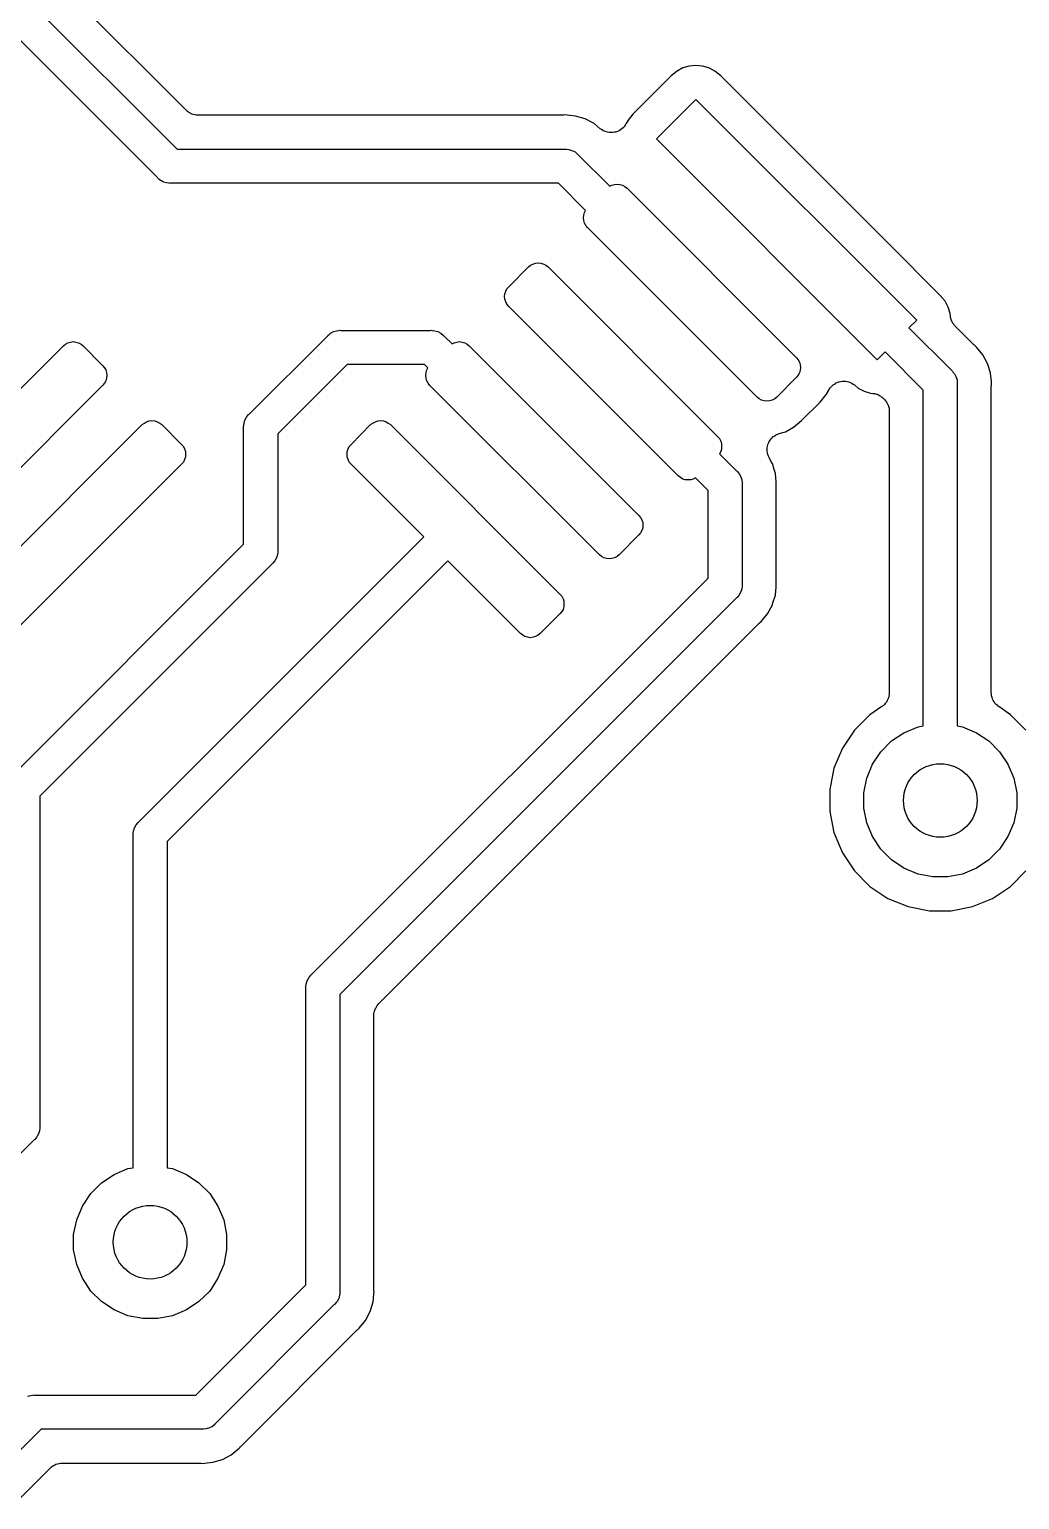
# Model space of a CAD drawing. Extents: x 176.5 to 204.5, y -115.6 to -87.6.
# Drawn here: x 181.18 to 185.62, y -108.85 to -102.26 of the extents above; entities that cross this region are included whole.
import ezdxf

# ---------------------------------------------------------------- set-up
doc = ezdxf.new("R2010")
doc.units = 0
doc.layers.add('BLACK', color=7, linetype='CONTINUOUS')

msp = doc.modelspace()

# ---------------------------------------------------------------- linework, layer by layer
at = {"layer": 'BLACK', "linetype": 'CONTINUOUS'}
for p, q in [((181.886, -102.619), (181.312, -102.046)), ((181.197, -102.146), (181.845, -102.794)), ((181.757, -102.921), (181.109, -102.273)), ((184.061, -102.465), (183.889, -102.636)), ((184.087, -102.444), (184.061, -102.465)), ((184.113, -102.429), (184.087, -102.444)), ((184.142, -102.421), (184.113, -102.429)), ((184.172, -102.418), (184.142, -102.421)), ((184.202, -102.421), (184.172, -102.418)), ((184.23, -102.429), (184.202, -102.421)), ((184.257, -102.444), (184.23, -102.429)), ((184.283, -102.465), (184.257, -102.444)), ((185.031, -103.213), (184.283, -102.465)), ((183.995, -102.748), (184.172, -102.571)), ((184.172, -102.571), (185.162, -103.561)), ((181.891, -102.624), (181.886, -102.619)), ((181.896, -102.628), (181.891, -102.624)), ((181.897, -102.628), (181.896, -102.628)), ((181.897, -102.629), (181.897, -102.628)), ((181.903, -102.632), (181.897, -102.629)), ((181.909, -102.635), (181.903, -102.632)), ((181.91, -102.635), (181.909, -102.635)), ((181.91, -102.636), (181.91, -102.635)), ((181.917, -102.638), (181.91, -102.636)), ((181.924, -102.64), (181.917, -102.638)), ((181.931, -102.641), (181.924, -102.64)), ((181.924, -102.64), (181.924, -102.64)), ((181.924, -102.64), (181.924, -102.64)), ((181.938, -102.641), (181.931, -102.641)), ((181.939, -102.641), (181.938, -102.641)), ((183.572, -102.641), (181.939, -102.641)), ((181.939, -102.641), (181.939, -102.641)), ((181.939, -102.641), (181.939, -102.641)), ((181.939, -102.641), (181.939, -102.641)), ((183.575, -102.641), (183.572, -102.641)), ((183.579, -102.641), (183.575, -102.641)), ((183.58, -102.641), (183.579, -102.641)), ((183.587, -102.64), (183.58, -102.641)), ((183.595, -102.641), (183.587, -102.64)), ((183.632, -102.645), (183.595, -102.641)), ((183.595, -102.641), (183.595, -102.641)), ((183.675, -102.658), (183.632, -102.645)), ((183.715, -102.679), (183.675, -102.658)), ((183.868, -102.663), (183.859, -102.679)), ((183.889, -102.636), (183.868, -102.663)), ((183.743, -102.702), (183.715, -102.679)), ((183.749, -102.706), (183.743, -102.702)), ((183.755, -102.71), (183.749, -102.706)), ((183.755, -102.711), (183.755, -102.71)), ((183.756, -102.711), (183.755, -102.711)), ((183.762, -102.713), (183.756, -102.711)), ((183.769, -102.716), (183.762, -102.713)), ((183.776, -102.718), (183.769, -102.716)), ((183.769, -102.716), (183.769, -102.716)), ((183.769, -102.716), (183.769, -102.716)), ((183.783, -102.719), (183.776, -102.718)), ((183.784, -102.719), (183.783, -102.719)), ((183.791, -102.719), (183.784, -102.719)), ((183.784, -102.719), (183.784, -102.719)), ((183.798, -102.719), (183.791, -102.719)), ((183.799, -102.719), (183.798, -102.719)), ((183.806, -102.718), (183.799, -102.719)), ((183.799, -102.719), (183.799, -102.719)), ((183.813, -102.717), (183.806, -102.718)), ((183.82, -102.714), (183.813, -102.717)), ((183.813, -102.717), (183.813, -102.717)), ((183.813, -102.717), (183.813, -102.717)), ((183.827, -102.711), (183.82, -102.714)), ((183.833, -102.707), (183.827, -102.711)), ((183.827, -102.711), (183.827, -102.711)), ((183.827, -102.711), (183.827, -102.711)), ((183.839, -102.703), (183.833, -102.707)), ((183.84, -102.703), (183.839, -102.703)), ((183.839, -102.703), (183.839, -102.703)), ((183.845, -102.698), (183.84, -102.703)), ((183.85, -102.693), (183.845, -102.698)), ((183.854, -102.686), (183.85, -102.692)), ((183.85, -102.692), (183.85, -102.692)), ((183.85, -102.692), (183.85, -102.693)), ((183.858, -102.68), (183.854, -102.686)), ((183.859, -102.679), (183.858, -102.68)), ((183.858, -102.68), (183.858, -102.68)), ((183.858, -102.68), (183.858, -102.68)), ((183.858, -102.68), (183.858, -102.68)), ((181.845, -102.794), (183.583, -102.794)), ((183.583, -102.794), (183.587, -102.793)), ((183.587, -102.793), (183.591, -102.794)), ((183.591, -102.794), (183.591, -102.794)), ((183.591, -102.794), (183.602, -102.795)), ((183.602, -102.795), (183.616, -102.799)), ((183.616, -102.799), (183.63, -102.806)), ((184.985, -103.738), (183.995, -102.748)), ((183.63, -102.806), (183.641, -102.816)), ((183.641, -102.816), (183.644, -102.819)), ((183.644, -102.819), (183.785, -102.96)), ((181.759, -102.924), (181.757, -102.921)), ((181.765, -102.929), (181.759, -102.924)), ((181.771, -102.934), (181.765, -102.929)), ((181.775, -102.936), (181.771, -102.934)), ((181.784, -102.941), (181.775, -102.936)), ((181.798, -102.945), (181.784, -102.941)), ((181.809, -102.946), (181.798, -102.945)), ((181.813, -102.947), (181.809, -102.946)), ((181.809, -102.946), (181.809, -102.946)), ((181.817, -102.946), (181.813, -102.947)), ((183.556, -102.946), (181.817, -102.946)), ((183.677, -103.068), (183.556, -102.946)), ((183.785, -102.96), (183.794, -102.955)), ((183.794, -102.955), (183.806, -102.952)), ((183.806, -102.952), (183.818, -102.95)), ((183.818, -102.95), (183.831, -102.952)), ((183.831, -102.952), (183.842, -102.955)), ((183.842, -102.955), (183.853, -102.961)), ((183.853, -102.961), (183.863, -102.969)), ((183.863, -102.969), (184.623, -103.729)), ((183.667, -103.101), (183.669, -103.089)), ((183.669, -103.113), (183.667, -103.101)), ((183.669, -103.089), (183.672, -103.077)), ((183.672, -103.125), (183.669, -103.113)), ((183.672, -103.077), (183.677, -103.068)), ((183.678, -103.136), (183.672, -103.125)), ((183.686, -103.145), (183.678, -103.136)), ((184.446, -103.906), (183.686, -103.145)), ((185.268, -103.45), (185.031, -103.213)), ((185.031, -103.213), (185.031, -103.213)), ((183.332, -103.411), (183.421, -103.322)), ((183.421, -103.322), (183.43, -103.314)), ((183.43, -103.314), (183.441, -103.309)), ((183.441, -103.309), (183.453, -103.305)), ((183.453, -103.305), (183.465, -103.304)), ((183.465, -103.304), (183.477, -103.305)), ((183.477, -103.305), (183.489, -103.309)), ((183.489, -103.309), (183.499, -103.314)), ((183.499, -103.314), (183.509, -103.322)), ((183.509, -103.322), (184.269, -104.082)), ((183.314, -103.455), (183.315, -103.443)), ((183.315, -103.467), (183.314, -103.455)), ((183.315, -103.443), (183.319, -103.431)), ((183.319, -103.431), (183.324, -103.42)), ((183.324, -103.42), (183.332, -103.411)), ((185.289, -103.476), (185.268, -103.45)), ((183.319, -103.479), (183.315, -103.467)), ((183.324, -103.489), (183.319, -103.479)), ((183.332, -103.499), (183.324, -103.489)), ((184.092, -104.259), (183.332, -103.499)), ((185.303, -103.502), (185.289, -103.476)), ((185.312, -103.531), (185.303, -103.502)), ((185.162, -103.561), (185.127, -103.595)), ((185.313, -103.541), (185.312, -103.531)), ((185.314, -103.544), (185.313, -103.541)), ((185.314, -103.548), (185.314, -103.544)), ((185.315, -103.552), (185.314, -103.548)), ((185.316, -103.556), (185.315, -103.552)), ((185.317, -103.559), (185.316, -103.556)), ((185.318, -103.562), (185.317, -103.559)), ((185.32, -103.566), (185.318, -103.562)), ((185.322, -103.569), (185.32, -103.566)), ((185.323, -103.572), (185.322, -103.569)), ((185.325, -103.575), (185.323, -103.572)), ((185.328, -103.578), (185.325, -103.575)), ((185.33, -103.582), (185.328, -103.578)), ((185.332, -103.584), (185.33, -103.582)), ((185.334, -103.587), (185.332, -103.584)), ((185.335, -103.587), (185.334, -103.587)), ((185.419, -103.671), (185.335, -103.587)), ((181.367, -103.659), (181.379, -103.657)), ((181.379, -103.657), (181.391, -103.659)), ((182.168, -103.982), (182.519, -103.632)), ((182.519, -103.632), (182.521, -103.629)), ((182.521, -103.629), (182.528, -103.623)), ((182.528, -103.623), (182.533, -103.619)), ((182.533, -103.619), (182.546, -103.612)), ((182.546, -103.612), (182.56, -103.608)), ((182.546, -103.612), (182.546, -103.612)), ((182.56, -103.608), (182.571, -103.607)), ((182.571, -103.607), (182.575, -103.606)), ((182.571, -103.607), (182.571, -103.607)), ((182.575, -103.606), (182.579, -103.607)), ((182.579, -103.607), (182.982, -103.607)), ((182.982, -103.607), (182.986, -103.606)), ((182.986, -103.606), (182.989, -103.607)), ((182.989, -103.607), (182.989, -103.607)), ((182.989, -103.607), (183.001, -103.608)), ((183.001, -103.608), (183.015, -103.612)), ((183.015, -103.612), (183.028, -103.619)), ((183.028, -103.619), (183.04, -103.629)), ((183.04, -103.629), (183.042, -103.632)), ((183.042, -103.632), (183.078, -103.667)), ((183.099, -103.659), (183.111, -103.657)), ((183.111, -103.657), (183.123, -103.659)), ((185.127, -103.595), (185.319, -103.787)), ((180.574, -104.436), (181.335, -103.676)), ((181.335, -103.676), (181.344, -103.668)), ((181.344, -103.668), (181.355, -103.662)), ((181.355, -103.662), (181.367, -103.659)), ((181.391, -103.659), (181.403, -103.662)), ((181.403, -103.662), (181.414, -103.668)), ((181.414, -103.668), (181.423, -103.676)), ((181.423, -103.676), (181.511, -103.764)), ((183.078, -103.667), (183.087, -103.662)), ((183.087, -103.662), (183.099, -103.659)), ((183.123, -103.659), (183.135, -103.662)), ((183.135, -103.662), (183.146, -103.668)), ((183.146, -103.668), (183.155, -103.676)), ((183.155, -103.676), (183.916, -104.436)), ((185.02, -103.703), (184.985, -103.738)), ((185.191, -103.875), (185.02, -103.703)), ((185.421, -103.673), (185.419, -103.671)), ((185.423, -103.676), (185.421, -103.673)), ((185.424, -103.676), (185.423, -103.676)), ((185.43, -103.681), (185.424, -103.676)), ((185.459, -103.716), (185.43, -103.681)), ((185.48, -103.755), (185.459, -103.716)), ((181.511, -103.764), (181.519, -103.774)), ((181.519, -103.774), (181.525, -103.784)), ((181.525, -103.784), (181.528, -103.796)), ((182.607, -103.759), (182.296, -104.07)), ((182.954, -103.759), (182.607, -103.759)), ((182.97, -103.775), (182.954, -103.759)), ((182.962, -103.796), (182.965, -103.784)), ((182.965, -103.784), (182.97, -103.775)), ((184.623, -103.729), (184.63, -103.738)), ((184.63, -103.738), (184.636, -103.749)), ((184.636, -103.749), (184.64, -103.761)), ((184.64, -103.785), (184.636, -103.797)), ((184.64, -103.761), (184.641, -103.773)), ((184.641, -103.773), (184.64, -103.785)), ((185.319, -103.787), (185.322, -103.789)), ((185.322, -103.789), (185.326, -103.795)), ((185.485, -103.773), (185.48, -103.755)), ((185.493, -103.799), (185.485, -103.773)), ((185.485, -103.773), (185.485, -103.773)), ((181.511, -103.853), (180.751, -104.613)), ((181.519, -103.843), (181.511, -103.853)), ((181.525, -103.832), (181.519, -103.843)), ((181.528, -103.821), (181.525, -103.832)), ((181.528, -103.796), (181.53, -103.808)), ((181.53, -103.808), (181.528, -103.821)), ((182.96, -103.808), (182.962, -103.796)), ((182.962, -103.821), (182.96, -103.808)), ((182.965, -103.832), (182.962, -103.821)), ((182.971, -103.843), (182.965, -103.832)), ((182.979, -103.853), (182.971, -103.843)), ((183.739, -104.613), (182.979, -103.853)), ((184.623, -103.817), (184.534, -103.906)), ((184.63, -103.808), (184.623, -103.817)), ((184.636, -103.797), (184.63, -103.808)), ((184.782, -103.856), (184.787, -103.851)), ((184.787, -103.851), (184.793, -103.847)), ((184.787, -103.851), (184.787, -103.851)), ((184.787, -103.851), (184.787, -103.851)), ((184.793, -103.847), (184.799, -103.843)), ((184.799, -103.843), (184.8, -103.843)), ((184.8, -103.842), (184.806, -103.84)), ((184.8, -103.843), (184.8, -103.842)), ((184.806, -103.84), (184.813, -103.837)), ((184.813, -103.837), (184.813, -103.837)), ((184.813, -103.837), (184.814, -103.837)), ((184.814, -103.837), (184.821, -103.836)), ((184.821, -103.836), (184.828, -103.834)), ((184.828, -103.834), (184.828, -103.834)), ((184.828, -103.834), (184.828, -103.834)), ((184.828, -103.834), (184.835, -103.834)), ((184.835, -103.834), (184.843, -103.834)), ((184.843, -103.834), (184.843, -103.834)), ((184.843, -103.834), (184.843, -103.834)), ((184.843, -103.834), (184.85, -103.836)), ((184.85, -103.836), (184.857, -103.837)), ((184.857, -103.837), (184.857, -103.837)), ((184.857, -103.837), (184.858, -103.837)), ((184.858, -103.837), (184.864, -103.84)), ((184.864, -103.84), (184.871, -103.843)), ((184.871, -103.843), (184.871, -103.843)), ((184.871, -103.843), (184.871, -103.843)), ((184.871, -103.843), (184.877, -103.847)), ((184.877, -103.847), (184.883, -103.851)), ((184.883, -103.851), (184.9, -103.865)), ((185.326, -103.795), (185.331, -103.801)), ((185.331, -103.801), (185.335, -103.808)), ((185.335, -103.808), (185.338, -103.814)), ((185.338, -103.814), (185.343, -103.828)), ((185.343, -103.828), (185.344, -103.837)), ((185.344, -103.837), (185.344, -103.843)), ((185.344, -103.843), (185.344, -103.847)), ((185.344, -103.847), (185.344, -105.38)), ((185.497, -103.836), (185.493, -103.799)), ((185.496, -103.857), (185.497, -103.854)), ((185.497, -103.843), (185.497, -103.836)), ((185.497, -103.836), (185.497, -103.836)), ((185.497, -103.851), (185.497, -103.843)), ((185.497, -103.854), (185.497, -103.851)), ((184.455, -103.913), (184.446, -103.906)), ((184.466, -103.919), (184.455, -103.913)), ((184.478, -103.923), (184.466, -103.919)), ((184.514, -103.919), (184.502, -103.923)), ((184.525, -103.913), (184.514, -103.919)), ((184.534, -103.906), (184.525, -103.913)), ((184.729, -103.928), (184.758, -103.893)), ((184.758, -103.893), (184.768, -103.874)), ((184.768, -103.873), (184.772, -103.867)), ((184.768, -103.874), (184.768, -103.873)), ((184.768, -103.874), (184.768, -103.874)), ((184.768, -103.874), (184.768, -103.874)), ((184.768, -103.874), (184.768, -103.874)), ((184.772, -103.867), (184.776, -103.861)), ((184.776, -103.861), (184.776, -103.861)), ((184.776, -103.861), (184.777, -103.861)), ((184.777, -103.861), (184.782, -103.856)), ((184.9, -103.865), (184.926, -103.879)), ((184.926, -103.879), (184.955, -103.888)), ((184.955, -103.888), (184.965, -103.889)), ((184.965, -103.889), (184.966, -103.889)), ((184.966, -103.889), (184.97, -103.89)), ((184.97, -103.89), (184.973, -103.89)), ((184.973, -103.89), (184.977, -103.891)), ((184.977, -103.891), (184.981, -103.892)), ((184.981, -103.892), (184.984, -103.893)), ((184.984, -103.893), (184.987, -103.894)), ((184.987, -103.894), (184.991, -103.896)), ((184.991, -103.896), (184.995, -103.898)), ((184.995, -103.898), (184.997, -103.9)), ((184.997, -103.9), (185, -103.901)), ((185, -103.901), (185.003, -103.904)), ((185.003, -103.904), (185.007, -103.906)), ((185.007, -103.906), (185.009, -103.909)), ((185.009, -103.909), (185.012, -103.911)), ((185.012, -103.911), (185.017, -103.916)), ((185.017, -103.916), (185.017, -103.916)), ((185.017, -103.916), (185.017, -103.916)), ((185.017, -103.916), (185.017, -103.916)), ((185.017, -103.916), (185.017, -103.917)), ((185.017, -103.917), (185.022, -103.922)), ((185.191, -105.38), (185.191, -103.875)), ((185.496, -103.858), (185.496, -103.857)), ((185.496, -105.231), (185.496, -103.858)), ((182.156, -103.996), (182.165, -103.984)), ((182.165, -103.984), (182.168, -103.982)), ((184.49, -103.924), (184.478, -103.923)), ((184.502, -103.923), (184.49, -103.924)), ((184.645, -104.011), (184.729, -103.928)), ((185.022, -103.922), (185.026, -103.927)), ((185.026, -103.927), (185.026, -103.928)), ((185.026, -103.928), (185.027, -103.928)), ((185.027, -103.928), (185.03, -103.934)), ((185.03, -103.934), (185.033, -103.941)), ((185.033, -103.941), (185.033, -103.941)), ((185.033, -103.941), (185.034, -103.941)), ((185.034, -103.941), (185.036, -103.948)), ((185.036, -103.948), (185.038, -103.955)), ((185.038, -103.955), (185.038, -103.955)), ((185.038, -103.955), (185.038, -103.956)), ((185.038, -103.956), (185.038, -103.963)), ((185.038, -103.963), (185.039, -103.97)), ((185.039, -103.97), (185.039, -105.231)), ((180.928, -104.789), (181.688, -104.029)), ((181.688, -104.029), (181.698, -104.022)), ((181.698, -104.022), (181.708, -104.016)), ((181.708, -104.016), (181.72, -104.012)), ((181.72, -104.012), (181.732, -104.011)), ((181.732, -104.011), (181.745, -104.012)), ((181.745, -104.012), (181.756, -104.016)), ((181.756, -104.016), (181.767, -104.022)), ((181.767, -104.022), (181.777, -104.029)), ((181.777, -104.029), (181.865, -104.118)), ((182.143, -104.038), (182.144, -104.033)), ((182.143, -104.042), (182.143, -104.038)), ((182.143, -104.566), (182.143, -104.042)), ((182.144, -104.033), (182.145, -104.023)), ((182.145, -104.023), (182.149, -104.009)), ((182.149, -104.009), (182.156, -103.996)), ((182.625, -104.118), (182.713, -104.029)), ((182.713, -104.029), (182.723, -104.022)), ((182.723, -104.022), (182.734, -104.016)), ((182.734, -104.016), (182.745, -104.012)), ((182.745, -104.012), (182.758, -104.011)), ((182.758, -104.011), (182.77, -104.012)), ((182.77, -104.012), (182.782, -104.016)), ((182.782, -104.016), (182.792, -104.022)), ((182.792, -104.022), (182.802, -104.029)), ((182.802, -104.029), (183.562, -104.789)), ((184.573, -104.061), (184.61, -104.041)), ((184.61, -104.041), (184.645, -104.011)), ((181.865, -104.118), (181.873, -104.127)), ((182.296, -104.07), (182.296, -104.593)), ((182.617, -104.127), (182.625, -104.118)), ((184.269, -104.082), (184.277, -104.092)), ((184.277, -104.092), (184.283, -104.103)), ((184.283, -104.103), (184.286, -104.114)), ((184.286, -104.114), (184.287, -104.127)), ((184.493, -104.127), (184.495, -104.119)), ((184.495, -104.119), (184.498, -104.112)), ((184.495, -104.119), (184.495, -104.119)), ((184.495, -104.119), (184.495, -104.119)), ((184.498, -104.112), (184.5, -104.106)), ((184.5, -104.106), (184.501, -104.105)), ((184.501, -104.105), (184.505, -104.099)), ((184.501, -104.105), (184.501, -104.105)), ((184.505, -104.099), (184.509, -104.093)), ((184.509, -104.093), (184.514, -104.088)), ((184.509, -104.093), (184.509, -104.093)), ((184.509, -104.093), (184.509, -104.093)), ((184.514, -104.088), (184.519, -104.083)), ((184.519, -104.083), (184.52, -104.082)), ((184.519, -104.083), (184.519, -104.083)), ((184.52, -104.082), (184.526, -104.079)), ((184.526, -104.079), (184.532, -104.075)), ((184.532, -104.074), (184.539, -104.072)), ((184.532, -104.075), (184.532, -104.074)), ((184.532, -104.074), (184.532, -104.074)), ((184.539, -104.072), (184.545, -104.069)), ((184.545, -104.069), (184.573, -104.061)), ((181.873, -104.127), (181.878, -104.138)), ((181.878, -104.138), (181.882, -104.15)), ((181.882, -104.174), (181.878, -104.186)), ((181.882, -104.15), (181.883, -104.162)), ((181.883, -104.162), (181.882, -104.174)), ((182.607, -104.162), (182.608, -104.15)), ((182.608, -104.174), (182.607, -104.162)), ((182.608, -104.15), (182.612, -104.138)), ((182.612, -104.186), (182.608, -104.174)), ((182.612, -104.138), (182.617, -104.127)), ((184.283, -104.15), (184.278, -104.16)), ((184.278, -104.16), (184.354, -104.236)), ((184.286, -104.139), (184.283, -104.15)), ((184.287, -104.127), (184.286, -104.139)), ((184.492, -104.133), (184.493, -104.127)), ((184.492, -104.134), (184.492, -104.133)), ((184.492, -104.141), (184.492, -104.134)), ((184.492, -104.134), (184.492, -104.134)), ((184.492, -104.148), (184.492, -104.141)), ((184.492, -104.149), (184.492, -104.148)), ((184.493, -104.156), (184.492, -104.149)), ((184.492, -104.149), (184.492, -104.149)), ((184.494, -104.163), (184.493, -104.156)), ((184.497, -104.17), (184.494, -104.163)), ((184.494, -104.163), (184.494, -104.163)), ((184.494, -104.163), (184.494, -104.163)), ((184.5, -104.177), (184.497, -104.17)), ((184.5, -104.178), (184.5, -104.177)), ((184.5, -104.177), (184.5, -104.177)), ((184.5, -104.177), (184.5, -104.177)), ((184.5, -104.177), (184.5, -104.177)), ((184.514, -104.204), (184.5, -104.178)), ((181.865, -104.206), (181.105, -104.966)), ((181.873, -104.197), (181.865, -104.206)), ((181.878, -104.186), (181.873, -104.197)), ((182.617, -104.197), (182.612, -104.186)), ((182.625, -104.206), (182.617, -104.197)), ((182.951, -104.532), (182.625, -104.206)), ((184.354, -104.236), (184.357, -104.238)), ((184.357, -104.238), (184.366, -104.25)), ((184.366, -104.25), (184.373, -104.263)), ((184.515, -104.204), (184.514, -104.204)), ((184.514, -104.204), (184.514, -104.204)), ((184.523, -104.231), (184.515, -104.204)), ((184.528, -104.248), (184.523, -104.231)), ((184.523, -104.231), (184.523, -104.231)), ((184.531, -104.285), (184.528, -104.248)), ((184.102, -104.267), (184.092, -104.259)), ((184.113, -104.273), (184.102, -104.267)), ((184.124, -104.276), (184.113, -104.273)), ((184.137, -104.277), (184.124, -104.276)), ((184.149, -104.276), (184.137, -104.277)), ((184.16, -104.273), (184.149, -104.276)), ((184.17, -104.268), (184.16, -104.273)), ((184.226, -104.324), (184.17, -104.268)), ((184.373, -104.263), (184.377, -104.277)), ((184.377, -104.277), (184.379, -104.288)), ((184.379, -104.288), (184.379, -104.292)), ((184.379, -104.292), (184.379, -104.296)), ((184.379, -104.296), (184.379, -104.746)), ((184.532, -104.292), (184.531, -104.285)), ((184.531, -104.285), (184.531, -104.285)), ((184.531, -104.3), (184.532, -104.292)), ((184.531, -104.303), (184.531, -104.3)), ((184.531, -104.306), (184.531, -104.303)), ((184.531, -104.307), (184.531, -104.306)), ((184.531, -104.735), (184.531, -104.307)), ((184.226, -104.718), (184.226, -104.324)), ((183.916, -104.436), (183.923, -104.445)), ((183.923, -104.445), (183.929, -104.456)), ((183.929, -104.504), (183.923, -104.515)), ((183.929, -104.456), (183.933, -104.468)), ((183.933, -104.492), (183.929, -104.504)), ((183.933, -104.468), (183.934, -104.48)), ((183.934, -104.48), (183.933, -104.492)), ((181.102, -105.607), (182.143, -104.566)), ((181.673, -105.81), (182.951, -104.532)), ((183.916, -104.524), (183.827, -104.613)), ((183.923, -104.515), (183.916, -104.524)), ((183.059, -104.64), (181.801, -105.899)), ((182.283, -104.64), (182.274, -104.651)), ((182.29, -104.627), (182.283, -104.64)), ((182.295, -104.612), (182.29, -104.627)), ((182.296, -104.601), (182.295, -104.612)), ((182.296, -104.593), (182.296, -104.597)), ((182.296, -104.597), (182.296, -104.601)), ((182.296, -104.601), (182.296, -104.601)), ((183.385, -104.966), (183.059, -104.64)), ((183.748, -104.62), (183.739, -104.613)), ((183.759, -104.626), (183.748, -104.62)), ((183.771, -104.63), (183.759, -104.626)), ((183.783, -104.631), (183.771, -104.63)), ((183.795, -104.63), (183.783, -104.631)), ((183.807, -104.626), (183.795, -104.63)), ((183.818, -104.62), (183.807, -104.626)), ((183.827, -104.613), (183.818, -104.62)), ((182.271, -104.654), (181.229, -105.696)), ((182.274, -104.651), (182.271, -104.654)), ((182.448, -106.496), (184.226, -104.718)), ((184.377, -104.765), (184.373, -104.779)), ((184.379, -104.753), (184.377, -104.765)), ((184.379, -104.746), (184.379, -104.75)), ((184.379, -104.75), (184.379, -104.753)), ((184.528, -104.794), (184.531, -104.757)), ((184.531, -104.738), (184.531, -104.735)), ((184.531, -104.741), (184.531, -104.738)), ((184.531, -104.742), (184.531, -104.741)), ((184.532, -104.75), (184.531, -104.742)), ((184.531, -104.757), (184.532, -104.75)), ((184.531, -104.757), (184.531, -104.757)), ((184.354, -104.806), (182.575, -106.585)), ((183.562, -104.789), (183.57, -104.799)), ((183.57, -104.799), (183.576, -104.81)), ((183.576, -104.81), (183.579, -104.821)), ((183.579, -104.821), (183.58, -104.834)), ((183.58, -104.834), (183.579, -104.846)), ((184.357, -104.804), (184.354, -104.806)), ((184.366, -104.792), (184.357, -104.804)), ((184.373, -104.779), (184.366, -104.792)), ((184.493, -104.877), (184.515, -104.838)), ((184.515, -104.838), (184.516, -104.833)), ((184.516, -104.833), (184.528, -104.794)), ((184.516, -104.833), (184.516, -104.833)), ((183.562, -104.878), (183.474, -104.966)), ((183.57, -104.868), (183.562, -104.878)), ((183.576, -104.858), (183.57, -104.868)), ((183.579, -104.846), (183.576, -104.858)), ((184.465, -104.912), (184.493, -104.877)), ((182.75, -106.625), (184.453, -104.922)), ((183.395, -104.974), (183.385, -104.966)), ((183.405, -104.98), (183.395, -104.974)), ((183.464, -104.974), (183.453, -104.98)), ((183.474, -104.966), (183.464, -104.974)), ((184.453, -104.922), (184.454, -104.921)), ((184.454, -104.921), (184.457, -104.919)), ((184.457, -104.919), (184.459, -104.917)), ((184.459, -104.917), (184.465, -104.912)), ((183.417, -104.983), (183.405, -104.98)), ((183.429, -104.985), (183.417, -104.983)), ((183.442, -104.983), (183.429, -104.985)), ((183.453, -104.98), (183.442, -104.983)), ((185.038, -105.239), (185.037, -105.246)), ((185.039, -105.232), (185.038, -105.239)), ((185.039, -105.231), (185.039, -105.231)), ((185.039, -105.231), (185.039, -105.231)), ((185.039, -105.231), (185.039, -105.231)), ((185.039, -105.231), (185.039, -105.232)), ((185.497, -105.238), (185.496, -105.231)), ((185.498, -105.245), (185.497, -105.238)), ((185.005, -105.294), (184.952, -105.33)), ((185.011, -105.29), (185.005, -105.294)), ((185.016, -105.286), (185.011, -105.29)), ((185.017, -105.285), (185.016, -105.285)), ((185.016, -105.285), (185.016, -105.286)), ((185.021, -105.28), (185.017, -105.285)), ((185.026, -105.274), (185.021, -105.28)), ((185.029, -105.267), (185.026, -105.274)), ((185.026, -105.274), (185.026, -105.274)), ((185.026, -105.274), (185.026, -105.274)), ((185.033, -105.261), (185.029, -105.267)), ((185.035, -105.254), (185.033, -105.26)), ((185.033, -105.26), (185.033, -105.261)), ((185.033, -105.261), (185.033, -105.261)), ((185.037, -105.247), (185.035, -105.254)), ((185.037, -105.246), (185.037, -105.247)), ((185.037, -105.247), (185.037, -105.247)), ((185.498, -105.246), (185.498, -105.245)), ((185.5, -105.253), (185.498, -105.246)), ((185.498, -105.246), (185.498, -105.246)), ((185.502, -105.259), (185.5, -105.253)), ((185.502, -105.26), (185.502, -105.259)), ((185.505, -105.266), (185.502, -105.26)), ((185.502, -105.26), (185.502, -105.26)), ((185.509, -105.273), (185.505, -105.266)), ((185.513, -105.279), (185.509, -105.273)), ((185.509, -105.273), (185.509, -105.273)), ((185.509, -105.273), (185.509, -105.273)), ((185.518, -105.284), (185.513, -105.279)), ((185.518, -105.285), (185.518, -105.284)), ((185.524, -105.289), (185.518, -105.285)), ((185.518, -105.285), (185.518, -105.285)), ((185.529, -105.294), (185.524, -105.289)), ((185.53, -105.294), (185.529, -105.294)), ((185.583, -105.33), (185.53, -105.294)), ((185.53, -105.294), (185.53, -105.294)), ((185.53, -105.294), (185.53, -105.294)), ((185.53, -105.294), (185.53, -105.294)), ((184.952, -105.33), (184.883, -105.399)), ((185.652, -105.399), (185.583, -105.33)), ((184.883, -105.399), (184.829, -105.48)), ((185.049, -105.448), (185.105, -105.411)), ((185.105, -105.411), (185.168, -105.385)), ((185.168, -105.385), (185.191, -105.38)), ((185.344, -105.38), (185.368, -105.385)), ((185.368, -105.385), (185.43, -105.411)), ((185.43, -105.411), (185.486, -105.448)), ((184.829, -105.48), (184.791, -105.57)), ((184.964, -105.552), (185.001, -105.496)), ((185.001, -105.496), (185.049, -105.448)), ((185.486, -105.448), (185.534, -105.496)), ((185.534, -105.496), (185.571, -105.552)), ((184.938, -105.615), (184.964, -105.552)), ((185.571, -105.552), (185.597, -105.615)), ((184.791, -105.57), (184.772, -105.666)), ((184.925, -105.681), (184.938, -105.615)), ((185.597, -105.615), (185.611, -105.681)), ((181.229, -105.696), (181.229, -107.177)), ((184.772, -105.666), (184.772, -105.764)), ((184.925, -105.749), (184.925, -105.681)), ((185.611, -105.681), (185.611, -105.749)), ((184.772, -105.764), (184.791, -105.859)), ((184.938, -105.815), (184.925, -105.749)), ((185.611, -105.749), (185.597, -105.815)), ((181.654, -105.838), (181.661, -105.824)), ((181.661, -105.824), (181.67, -105.813)), ((181.67, -105.813), (181.673, -105.81)), ((184.964, -105.877), (184.938, -105.815)), ((185.597, -105.815), (185.571, -105.877)), ((181.648, -105.863), (181.649, -105.852)), ((181.648, -105.867), (181.648, -105.863)), ((181.648, -105.871), (181.648, -105.867)), ((181.648, -107.362), (181.648, -105.871)), ((181.649, -105.852), (181.654, -105.838)), ((181.801, -105.899), (181.801, -107.362)), ((184.791, -105.859), (184.829, -105.949)), ((185.001, -105.933), (184.964, -105.877)), ((185.571, -105.877), (185.534, -105.933)), ((184.829, -105.949), (184.883, -106.031)), ((185.049, -105.981), (185.001, -105.933)), ((185.534, -105.933), (185.486, -105.981)), ((184.883, -106.031), (184.952, -106.1)), ((185.105, -106.019), (185.049, -105.981)), ((185.168, -106.045), (185.105, -106.019)), ((185.43, -106.019), (185.368, -106.045)), ((185.486, -105.981), (185.43, -106.019)), ((185.583, -106.1), (185.652, -106.031)), ((185.234, -106.058), (185.168, -106.045)), ((185.301, -106.058), (185.234, -106.058)), ((185.368, -106.045), (185.301, -106.058)), ((184.952, -106.1), (185.033, -106.154)), ((185.033, -106.154), (185.123, -106.191)), ((185.412, -106.191), (185.502, -106.154)), ((185.502, -106.154), (185.583, -106.1)), ((185.123, -106.191), (185.219, -106.21)), ((185.219, -106.21), (185.316, -106.21)), ((185.316, -106.21), (185.412, -106.191)), ((182.422, -106.553), (182.423, -106.548)), ((182.423, -106.557), (182.422, -106.553)), ((182.423, -106.548), (182.424, -106.538)), ((182.423, -107.888), (182.423, -106.557)), ((182.424, -106.538), (182.428, -106.524)), ((182.428, -106.524), (182.435, -106.51)), ((182.435, -106.51), (182.445, -106.499)), ((182.445, -106.499), (182.448, -106.496)), ((182.575, -106.585), (182.575, -107.916)), ((182.728, -106.671), (182.729, -106.664)), ((182.728, -106.678), (182.728, -106.671)), ((182.728, -106.679), (182.728, -106.678)), ((182.728, -106.679), (182.728, -106.679)), ((182.728, -106.679), (182.728, -106.679)), ((182.728, -107.905), (182.728, -106.679)), ((182.728, -106.679), (182.728, -106.679)), ((182.729, -106.663), (182.731, -106.657)), ((182.729, -106.664), (182.729, -106.663)), ((182.729, -106.664), (182.729, -106.664)), ((182.731, -106.657), (182.733, -106.65)), ((182.733, -106.65), (182.734, -106.65)), ((182.734, -106.649), (182.737, -106.643)), ((182.734, -106.65), (182.734, -106.649)), ((182.737, -106.643), (182.74, -106.637)), ((182.74, -106.637), (182.741, -106.637)), ((182.741, -106.636), (182.745, -106.631)), ((182.741, -106.637), (182.741, -106.636)), ((182.745, -106.631), (182.75, -106.625)), ((181.224, -107.21), (181.216, -107.223)), ((181.228, -107.196), (181.224, -107.21)), ((181.229, -107.185), (181.228, -107.196)), ((181.229, -107.177), (181.229, -107.181)), ((181.229, -107.181), (181.229, -107.185)), ((181.204, -107.237), (180.118, -108.323)), ((181.207, -107.235), (181.204, -107.237)), ((181.216, -107.223), (181.207, -107.235)), ((181.506, -107.43), (181.562, -107.392)), ((181.562, -107.392), (181.624, -107.366)), ((181.624, -107.366), (181.648, -107.362)), ((181.801, -107.362), (181.824, -107.366)), ((181.824, -107.366), (181.887, -107.392)), ((181.887, -107.392), (181.943, -107.43)), ((181.42, -107.534), (181.458, -107.477)), ((181.458, -107.477), (181.506, -107.43)), ((181.943, -107.43), (181.991, -107.477)), ((181.991, -107.477), (182.028, -107.534)), ((181.395, -107.596), (181.42, -107.534)), ((182.028, -107.534), (182.054, -107.596)), ((181.381, -107.662), (181.395, -107.596)), ((182.054, -107.596), (182.067, -107.662)), ((181.381, -107.73), (181.381, -107.662)), ((182.067, -107.662), (182.067, -107.73)), ((181.395, -107.796), (181.381, -107.73)), ((182.067, -107.73), (182.054, -107.796)), ((181.42, -107.858), (181.395, -107.796)), ((182.054, -107.796), (182.028, -107.858)), ((181.458, -107.915), (181.42, -107.858)), ((182.028, -107.858), (181.991, -107.915)), ((181.506, -107.962), (181.458, -107.915)), ((181.929, -108.382), (182.423, -107.888)), ((181.991, -107.915), (181.943, -107.962)), ((182.574, -107.934), (182.57, -107.949)), ((182.575, -107.923), (182.574, -107.934)), ((182.575, -107.916), (182.576, -107.92)), ((182.576, -107.92), (182.575, -107.923)), ((182.575, -107.923), (182.575, -107.923)), ((182.724, -107.964), (182.728, -107.927)), ((182.728, -107.908), (182.728, -107.905)), ((182.728, -107.911), (182.728, -107.908)), ((182.728, -107.912), (182.728, -107.911)), ((182.729, -107.92), (182.728, -107.912)), ((182.728, -107.927), (182.729, -107.92)), ((182.728, -107.927), (182.728, -107.927)), ((181.562, -108), (181.506, -107.962)), ((181.624, -108.026), (181.562, -108)), ((181.887, -108), (181.824, -108.026)), ((181.943, -107.962), (181.887, -108)), ((182.55, -107.976), (182.017, -108.509)), ((182.553, -107.974), (182.55, -107.976)), ((182.558, -107.967), (182.553, -107.974)), ((182.563, -107.962), (182.558, -107.967)), ((182.57, -107.949), (182.563, -107.962)), ((182.57, -107.949), (182.57, -107.949)), ((182.69, -108.047), (182.711, -108.007)), ((182.711, -108.007), (182.724, -107.964)), ((181.691, -108.039), (181.624, -108.026)), ((181.758, -108.039), (181.691, -108.039)), ((181.824, -108.026), (181.758, -108.039)), ((182.661, -108.082), (182.69, -108.047)), ((182.133, -108.609), (182.65, -108.092)), ((182.65, -108.092), (182.651, -108.091)), ((182.651, -108.091), (182.653, -108.089)), ((182.653, -108.089), (182.656, -108.087)), ((182.656, -108.087), (182.661, -108.082)), ((181.174, -108.387), (181.189, -108.383)), ((181.189, -108.383), (181.2, -108.382)), ((181.2, -108.382), (181.204, -108.381)), ((181.2, -108.382), (181.2, -108.382)), ((181.204, -108.381), (181.207, -108.382)), ((181.207, -108.382), (181.929, -108.382)), ((181.235, -108.534), (180.63, -109.139)), ((181.957, -108.534), (181.235, -108.534)), ((181.961, -108.535), (181.957, -108.534)), ((181.964, -108.534), (181.961, -108.535)), ((181.975, -108.533), (181.964, -108.534)), ((181.964, -108.534), (181.964, -108.534)), ((181.99, -108.529), (181.975, -108.533)), ((182.003, -108.522), (181.99, -108.529)), ((182.015, -108.512), (182.003, -108.522)), ((182.017, -108.509), (182.015, -108.512)), ((182.048, -108.67), (182.088, -108.649)), ((182.088, -108.649), (182.123, -108.62)), ((182.123, -108.62), (182.128, -108.615)), ((182.128, -108.614), (182.131, -108.612)), ((182.128, -108.615), (182.128, -108.614)), ((182.131, -108.612), (182.133, -108.609)), ((180.844, -109.141), (181.276, -108.709)), ((181.276, -108.709), (181.277, -108.708)), ((181.276, -108.709), (181.276, -108.709)), ((181.276, -108.709), (181.276, -108.709)), ((181.276, -108.709), (181.276, -108.709)), ((181.277, -108.708), (181.282, -108.704)), ((181.282, -108.704), (181.288, -108.699)), ((181.288, -108.699), (181.295, -108.696)), ((181.288, -108.699), (181.288, -108.699)), ((181.288, -108.699), (181.288, -108.699)), ((181.295, -108.696), (181.301, -108.692)), ((181.301, -108.692), (181.301, -108.692)), ((181.301, -108.692), (181.302, -108.692)), ((181.302, -108.692), (181.308, -108.69)), ((181.308, -108.69), (181.315, -108.688)), ((181.315, -108.688), (181.315, -108.688)), ((181.315, -108.688), (181.316, -108.688)), ((181.316, -108.688), (181.323, -108.687)), ((181.323, -108.687), (181.33, -108.687)), ((181.33, -108.687), (181.946, -108.687)), ((181.946, -108.687), (181.947, -108.687)), ((181.947, -108.687), (181.95, -108.687)), ((181.95, -108.687), (181.953, -108.687)), ((181.953, -108.687), (181.961, -108.688)), ((181.961, -108.688), (181.968, -108.687)), ((181.968, -108.687), (182.005, -108.683)), ((181.968, -108.687), (181.968, -108.687)), ((182.005, -108.683), (182.048, -108.67))]:
    msp.add_line(p, q, dxfattribs=at)
at = {"layer": 'BLACK'}
for centre in [(185.268, -105.715), (181.724, -107.696)]:
    msp.add_circle(centre, 0.1651, dxfattribs=at)

doc.saveas('drawing.dxf')
